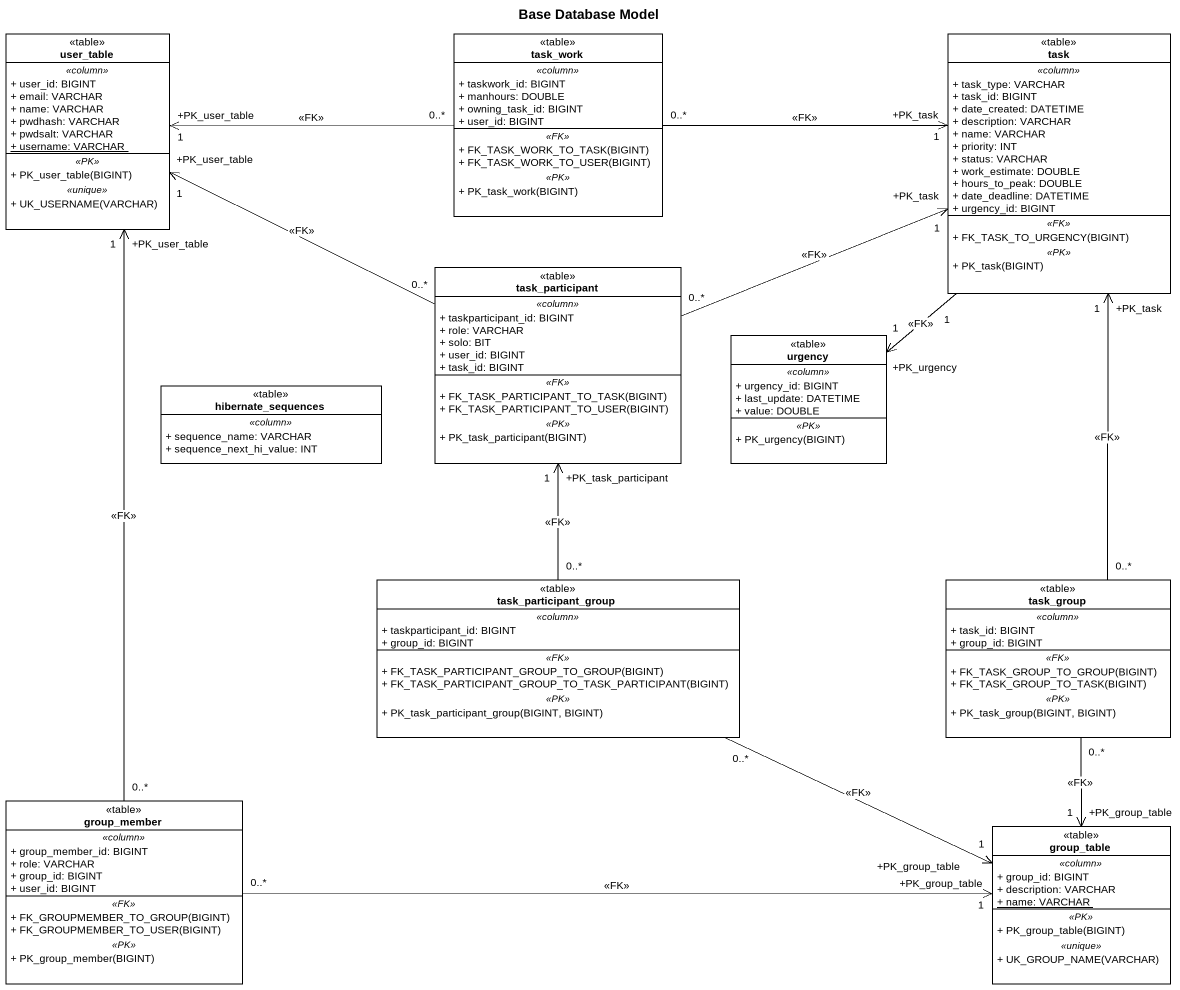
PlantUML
@startuml
title Base Database Model
hide circle
hide empty members
skinparam classAttributeIconSize 0
class user_table <<table>> {
  .. <<column>> ..
  + user_id: BIGINT
  + email: VARCHAR
  + name: VARCHAR
  + pwdhash: VARCHAR
  + pwdsalt: VARCHAR
  {static} + username: VARCHAR
  .. <<PK>> ..
  + PK_user_table(BIGINT)
  .. <<unique>> ..
  + UK_USERNAME(VARCHAR)
}
class task_work <<table>> {
  .. <<column>> ..
  + taskwork_id: BIGINT
  + manhours: DOUBLE
  + owning_task_id: BIGINT
  + user_id: BIGINT
  .. <<FK>> ..
  + FK_TASK_WORK_TO_TASK(BIGINT)
  + FK_TASK_WORK_TO_USER(BIGINT)
  .. <<PK>> ..
  + PK_task_work(BIGINT)
}
class task <<table>> {
  .. <<column>> ..
  + task_type: VARCHAR
  + task_id: BIGINT
  + date_created: DATETIME
  + description: VARCHAR
  + name: VARCHAR
  + priority: INT
  + status: VARCHAR
  + work_estimate: DOUBLE
  + hours_to_peak: DOUBLE
  + date_deadline: DATETIME
  + urgency_id: BIGINT
  .. <<FK>> ..
  + FK_TASK_TO_URGENCY(BIGINT)
  .. <<PK>> ..
  + PK_task(BIGINT)
}
class task_participant <<table>> {
  .. <<column>> ..
  + taskparticipant_id: BIGINT
  + role: VARCHAR
  + solo: BIT
  + user_id: BIGINT
  + task_id: BIGINT
  .. <<FK>> ..
  + FK_TASK_PARTICIPANT_TO_TASK(BIGINT)
  + FK_TASK_PARTICIPANT_TO_USER(BIGINT)
  .. <<PK>> ..
  + PK_task_participant(BIGINT)
}
class urgency <<table>> {
  .. <<column>> ..
  + urgency_id: BIGINT
  + last_update: DATETIME
  + value: DOUBLE
  .. <<PK>> ..
  + PK_urgency(BIGINT)
}
class hibernate_sequences <<table>> {
  .. <<column>> ..
  + sequence_name: VARCHAR
  + sequence_next_hi_value: INT
}
class task_participant_group <<table>> {
  .. <<column>> ..
  + taskparticipant_id: BIGINT
  + group_id: BIGINT
  .. <<FK>> ..
  + FK_TASK_PARTICIPANT_GROUP_TO_GROUP(BIGINT)
  + FK_TASK_PARTICIPANT_GROUP_TO_TASK_PARTICIPANT(BIGINT)
  .. <<PK>> ..
  + PK_task_participant_group(BIGINT, BIGINT)
}
class task_group <<table>> {
  .. <<column>> ..
  + task_id: BIGINT
  + group_id: BIGINT
  .. <<FK>> ..
  + FK_TASK_GROUP_TO_GROUP(BIGINT)
  + FK_TASK_GROUP_TO_TASK(BIGINT)
  .. <<PK>> ..
  + PK_task_group(BIGINT, BIGINT)
}
class group_member <<table>> {
  .. <<column>> ..
  + group_member_id: BIGINT
  + role: VARCHAR
  + group_id: BIGINT
  + user_id: BIGINT
  .. <<FK>> ..
  + FK_GROUPMEMBER_TO_GROUP(BIGINT)
  + FK_GROUPMEMBER_TO_USER(BIGINT)
  .. <<PK>> ..
  + PK_group_member(BIGINT)
}
class group_table <<table>> {
  .. <<column>> ..
  + group_id: BIGINT
  + description: VARCHAR
  {static} + name: VARCHAR
  .. <<PK>> ..
  + PK_group_table(BIGINT)
  .. <<unique>> ..
  + UK_GROUP_NAME(VARCHAR)
}
task_work "0..*" -left-> "+PK_user_table\n1" user_table : <<FK>>
task_work "0..*" -right-> "+PK_task\n1" task : <<FK>>
task "1" --> "+PK_urgency\n1" urgency : <<FK>>
task_participant "0..*" -left-> "+PK_user_table\n1" user_table : <<FK>>
task_participant "0..*" -right-> "+PK_task\n1" task : <<FK>>
task_participant_group "0..*" -up-> "+PK_task_participant\n1" task_participant : <<FK>>
task_participant_group "0..*" -right-> "+PK_group_table\n1" group_table : <<FK>>
task_group "0..*" -up-> "+PK_task\n1" task : <<FK>>
task_group "0..*" --> "+PK_group_table\n1" group_table : <<FK>>
group_member "0..*" -up-> "+PK_user_table\n1" user_table : <<FK>>
group_member "0..*" -right-> "+PK_group_table\n1" group_table : <<FK>>
@enduml
